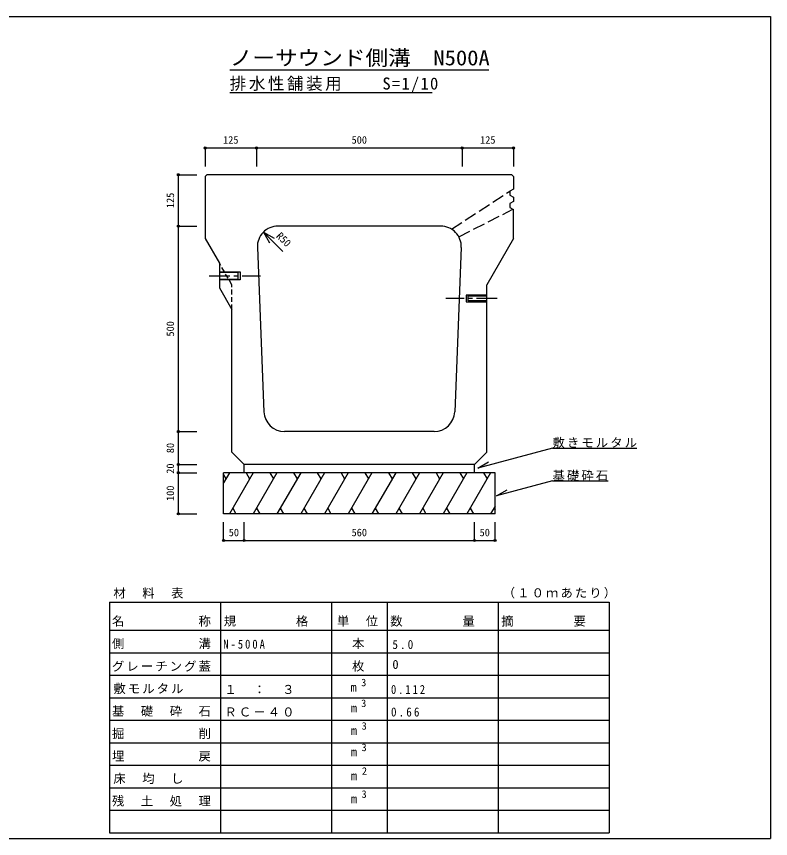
# Model space of a CAD drawing. Units: millimetres at full size, sheet at 1:10. Extents: x -3420 to 2580, y 915 to 2915.
# Drawn here: x 746 to 2580, y 915 to 2915 of the extents above; entities that cross this region are included whole.
import ezdxf
from ezdxf.enums import TextEntityAlignment as Align

# ---------------------------------------------------------------- set-up
doc = ezdxf.new("R2010")
doc.units = ezdxf.units.MM
doc.header["$LTSCALE"] = 10
doc.header["$PDMODE"] = 32
doc.header["$PDSIZE"] = 5
for name, pattern in [('CHAIN1', [8, 5, -1, 1, -1]), ('DASHED1', [1.8, 1.2, -0.6]), ('DASHED3', [4, 3, -1])]:
    doc.linetypes.add(name, pattern=pattern)
doc.layers.add('0-0_通り芯', color=7, linetype='Continuous')
doc.styles.add('ＭＳ ゴシック', font='')
doc.styles.get('ＭＳ ゴシック').set_extended_font_data('MS Gothic')

msp = doc.modelspace()

# ---------------------------------------------------------------- linework, layer by layer
at = {"layer": '0-0_通り芯'}
for p, q in [((1264.84, 2785.05), (1894.84, 2785.05)), ((1264.84, 2730.05), (1757.34, 2730.05)), ((2049.61, 1864.83), (2254.61, 1864.83)), ((1299.84, 1805.05), (1299.84, 1825.05)), ((1859.84, 1805.05), (1859.84, 1825.05)), ((1249.84, 1705.05), (1249.84, 1805.05)), ((1909.84, 1805.05), (1249.84, 1805.05)), ((1264.11, 1805.05), (1249.84, 1780.34)), ((1321.84, 1805.05), (1264.11, 1705.05)), ((1304.84, 1804.53), (1313.19, 1790.07)), ((1379.58, 1805.05), (1321.84, 1705.05)), ((1362.27, 1805.05), (1370.93, 1790.07)), ((1437.31, 1805.05), (1379.58, 1705.05)), ((1420.01, 1805.05), (1428.66, 1790.07)), ((1495.05, 1805.05), (1437.31, 1705.05)), ((1477.74, 1805.05), (1486.4, 1790.07)), ((1552.78, 1805.05), (1495.05, 1705.05)), ((1535.48, 1805.05), (1544.13, 1790.07)), ((1610.52, 1805.05), (1552.78, 1705.05)), ((1593.21, 1805.05), (1601.87, 1790.07)), ((1668.25, 1805.05), (1610.52, 1705.05)), ((1650.95, 1805.05), (1659.6, 1790.07)), ((1725.99, 1805.05), (1668.25, 1705.05)), ((1708.68, 1805.05), (1717.34, 1790.07)), ((1783.72, 1805.05), (1725.99, 1705.05)), ((1766.42, 1805.05), (1775.07, 1790.07)), ((1841.46, 1805.05), (1783.72, 1705.05)), ((1824.15, 1805.05), (1832.81, 1790.07)), ((1899.19, 1805.05), (1841.46, 1705.05)), ((1881.89, 1805.05), (1890.54, 1790.07)), ((1909.84, 1705.05), (1909.84, 1805.05)), ((1249.84, 1799.79), (1255.46, 1790.07)), ((2049.61, 1785.02), (1913.73, 1748.61)), ((2049.61, 1785.02), (2184.61, 1785.02)), ((1913.73, 1748.61), (1939.71, 1763.61)), ((1909.84, 1723.49), (1899.19, 1705.05)), ((1909.84, 1705.05), (1249.84, 1705.05)), ((1272.03, 1718.77), (1279.95, 1705.05)), ((1329.76, 1718.77), (1337.68, 1705.05)), ((1387.5, 1718.77), (1395.42, 1705.05)), ((1445.23, 1718.77), (1453.15, 1705.05)), ((1502.97, 1718.77), (1510.89, 1705.05)), ((1560.7, 1718.77), (1568.62, 1705.05)), ((1618.44, 1718.77), (1626.36, 1705.05)), ((1676.17, 1718.77), (1684.09, 1705.05)), ((1733.91, 1718.77), (1741.83, 1705.05)), ((1791.64, 1718.77), (1799.56, 1705.05)), ((1849.38, 1718.77), (1857.3, 1705.05)), ((1907.11, 1718.77), (1909.84, 1714.05)), ((972.34, 1490.05), (2187.34, 1490.05)), ((972.34, 1490.05), (972.34, 1366.93)), ((1242.34, 1490.05), (1242.34, 1366.93)), ((1512.34, 1490.05), (1512.34, 1366.93)), ((1647.34, 1490.05), (1647.34, 1366.93)), ((1917.34, 1490.05), (1917.34, 1366.93)), ((2187.34, 1490.05), (2187.34, 1366.93)), ((972.34, 1421.65), (2187.34, 1421.65)), ((972.34, 1366.93), (2187.34, 1366.93)), ((972.34, 1366.93), (972.34, 929.17)), ((1242.34, 1366.93), (1242.34, 929.17)), ((1512.34, 1366.93), (1512.34, 929.17)), ((1647.34, 1366.93), (1647.34, 929.17)), ((1917.34, 1366.93), (1917.34, 929.17)), ((2187.34, 1366.93), (2187.34, 929.17)), ((972.34, 1312.21), (2187.34, 1312.21)), ((972.34, 1257.49), (2187.34, 1257.49)), ((972.34, 1202.77), (2187.34, 1202.77)), ((972.34, 1148.05), (2187.34, 1148.05)), ((972.34, 1093.33), (2187.34, 1093.33)), ((972.34, 1038.61), (2187.34, 1038.61)), ((972.34, 983.89), (2187.34, 983.89)), ((972.34, 929.17), (2187.34, 929.17)), ((1057.84, 929.17), (1966.84, 929.17))]:
    msp.add_line(p, q, dxfattribs=at)
at = {"layer": '0-0_通り芯', "color": 4}
for p, q in [((1204.84, 2595.05), (1329.84, 2595.05)), ((1204.84, 2595.05), (1204.84, 2550.05)), ((1329.84, 2595.05), (1329.84, 2550.05)), ((1329.84, 2595.05), (1829.84, 2595.05)), ((1829.84, 2595.05), (1829.84, 2550.05)), ((1829.84, 2595.05), (1954.84, 2595.05)), ((1954.84, 2595.05), (1954.84, 2550.05)), ((1139.84, 2405.05), (1139.84, 2530.05)), ((1139.84, 2530.05), (1184.84, 2530.05)), ((1139.84, 1905.05), (1139.84, 2405.05)), ((1139.84, 2405.05), (1184.84, 2405.05)), ((1346.52, 2390.41), (1372.5, 2375.41)), ((1346.52, 2390.41), (1361.52, 2364.43)), ((1393.53, 2343.4), (1346.52, 2390.41)), ((1139.84, 1825.05), (1139.84, 1905.05)), ((1139.84, 1905.05), (1184.84, 1905.05)), ((1139.84, 1805.05), (1139.84, 1825.05)), ((1139.84, 1825.05), (1184.84, 1825.05)), ((1139.84, 1705.05), (1139.84, 1805.05)), ((1139.84, 1805.05), (1184.84, 1805.05)), ((1139.84, 1705.05), (1184.84, 1705.05)), ((1249.84, 1640.05), (1249.84, 1685.05)), ((1299.84, 1640.05), (1299.84, 1685.05)), ((1859.84, 1640.05), (1859.84, 1685.05)), ((1909.84, 1640.05), (1909.84, 1685.05)), ((1249.84, 1640.05), (1299.84, 1640.05)), ((1299.84, 1640.05), (1859.84, 1640.05)), ((1859.84, 1640.05), (1909.84, 1640.05))]:
    msp.add_line(p, q, dxfattribs=at)
at = {"layer": '0-0_通り芯', "color": 3}
for p, q in [((1208.84, 2530.05), (1204.84, 2526.05)), ((1204.84, 2526.05), (1204.84, 2375.05)), ((1950.84, 2530.05), (1208.84, 2530.05)), ((1954.84, 2526.05), (1950.84, 2530.05)), ((1954.84, 2526.05), (1954.84, 2495.05)), ((1954.84, 2495.05), (1945.84, 2490.05)), ((1945.84, 2490.05), (1945.84, 2480.05)), ((1945.84, 2480.05), (1954.84, 2475.05)), ((1954.84, 2475.05), (1954.84, 2465.05)), ((1954.84, 2375.05), (1954.84, 2445.05)), ((1777.8, 2405.05), (1381.88, 2405.05)), ((1204.84, 2375.05), (1239.84, 2314.43)), ((1954.84, 2375.05), (1889.84, 2262.47)), ((1331.92, 2353.05), (1347.92, 1953.05)), ((1827.76, 2353.05), (1811.76, 1953.05)), ((1889.84, 1855.05), (1889.84, 2262.47)), ((1269.84, 1855.05), (1269.84, 2202.47)), ((1761.8, 1905.05), (1397.88, 1905.05)), ((1269.84, 1855.05), (1299.84, 1825.05)), ((1859.84, 1825.05), (1889.84, 1855.05)), ((1859.84, 1825.05), (1299.84, 1825.05))]:
    msp.add_line(p, q, dxfattribs=at)
at = {"layer": '0-0_通り芯', "color": 3, "linetype": 'DASHED3'}
for p, q in [((1803.73, 2397.8), (1945.84, 2489.76)), ((1821.56, 2379.25), (1953.13, 2446))]:
    msp.add_line(p, q, dxfattribs=at)
at = {"layer": '0-0_通り芯', "color": 3, "linetype": 'DASHED1'}
for p, q in [((1269.84, 2262.47), (1239.84, 2314.43)), ((1269.84, 2202.47), (1269.84, 2262.47))]:
    msp.add_line(p, q, dxfattribs=at)
at = {"layer": '0-0_通り芯', "linetype": 'CHAIN1'}
for p, q in [((1214.84, 2284.07), (1339.84, 2284.07)), ((1914.84, 2229.07), (1789.84, 2229.07))]:
    msp.add_line(p, q, dxfattribs=at)
at = {"layer": '0-0_通り芯', "color": 2}
msp.add_line((579.84, 915.05), (2579.84, 915.05), dxfattribs=at)
msp.add_lwpolyline([(-3420.16, 2915.05), (2579.84, 2915.05), (2579.84, 915.05)], dxfattribs=at)
at = {"layer": '0-0_通り芯', "color": 3}
for points in [[(1954.84, 2465.05), (1945.84, 2460.05), (1945.84, 2450.05), (1954.84, 2445.05)], [(1239.84, 2314.43), (1239.84, 2254.43), (1269.84, 2202.47)]]:
    msp.add_lwpolyline(points, dxfattribs=at)
at = {"layer": '0-0_通り芯'}
for points in [[(1239.84, 2294.07), (1289.84, 2294.07), (1289.84, 2274.07), (1239.84, 2274.07)], [(1239.84, 2276.07), (1284.84, 2276.07), (1284.84, 2292.07), (1239.84, 2292.07)], [(1889.84, 2237.07), (1839.84, 2237.07), (1839.84, 2221.07), (1889.84, 2221.07)], [(1889.84, 2223.07), (1844.84, 2223.07), (1844.84, 2235.07), (1889.84, 2235.07)], [(2049.61, 1864.83), (1868.11, 1816.19), (1894.09, 1831.19)]]:
    msp.add_lwpolyline(points, dxfattribs=at)
at = {"layer": '0-0_通り芯', "color": 3}
for centre, start, end in [((1381.88, 2355.05), 90, 182.29061), ((1777.8, 2355.05), 357.70939, 90), ((1397.88, 1955.05), 182.29061, 270), ((1761.8, 1955.05), 270, 357.70939)]:
    msp.add_arc(centre, 50, start, end, dxfattribs=at)
at = {"layer": '0-0_通り芯', "color": 4}
for p in [(1204.84, 2595.05), (1329.84, 2595.05), (1829.84, 2595.05), (1954.84, 2595.05), (1139.84, 2530.05), (1139.84, 2405.05), (1139.84, 1905.05), (1139.84, 1825.05), (1139.84, 1805.05), (1139.84, 1705.05), (1249.84, 1640.05), (1299.84, 1640.05), (1859.84, 1640.05), (1909.84, 1640.05)]:
    msp.add_point(p, dxfattribs=at)

# ---------------------------------------------------------------- texts
at = {"layer": '0-0_通り芯', "color": 3, "style": 'ＭＳ ゴシック', "width": 1.1}
msp.add_text('ノーサウンド側溝\u3000N500A', height=36.66, dxfattribs=at).set_placement((1264.84, 2785.05), align=Align.BOTTOM_LEFT)
at = {"layer": '0-0_通り芯', "color": 4, "style": 'ＭＳ ゴシック'}
for s, p in [('125', (1248.59, 2600.05)), ('500', (1561.09, 2600.05)), ('125', (1873.59, 2600.05)), ('50', (1262.34, 1645.05)), ('560', (1561.09, 1645.05)), ('50', (1872.34, 1645.05)), ('3', (1584.36, 1280.11)), ('3', (1584.36, 1229.5)), ('3', (1585.53, 1174.43)), ('3', (1585.26, 1122.18)), ('2', (1586.16, 1064.65)), ('3', (1585.26, 1008.56))]:
    msp.add_text(s, height=18.33, dxfattribs=at).set_placement(p, align=Align.BOTTOM_LEFT)
for s, rotation, p in [('125', 90, (1134.84, 2448.8)), ('R50', 315, (1372.5, 2375.41)), ('500', 90, (1134.84, 2136.3)), ('80', 90, (1134.84, 1852.55)), ('20', 90, (1134.84, 1802.55)), ('100', 90, (1134.84, 1736.3))]:
    msp.add_text(s, height=18.33, rotation=rotation, dxfattribs=at).set_placement(p, align=Align.BOTTOM_LEFT)
at = {"layer": '0-0_通り芯', "style": 'ＭＳ ゴシック'}
for s, p in [('0', (1660.34, 1321.15)), ('m', (1558.26, 1265.75)), ('m', (1559.16, 1215.13)), ('m', (1559.16, 1160.41)), ('m', (1559.16, 1108.43)), ('m', (1559.25, 1050.29)), ('m', (1559.43, 994.2))]:
    msp.add_text(s, height=21.99, dxfattribs=at).set_placement(p, align=Align.BOTTOM_LEFT)
at = {"layer": '0-0_通り芯', "attachment_point": 7, "style": 'ＭＳ ゴシック'}
for s, insert, char_height in [('\\T1.16;排水性舗装用\u3000\u3000S=1/10', (1264.84, 2730.05), 29.33), ('\\T1.17;敷きモルタル', (2049.61, 1864.83), 21.99), ('\\T1.17;基礎砕石', (2049.61, 1785.02), 21.99), ('\\T1.17;材\u3000料\u3000表', (981.84, 1498.99), 21.99), ('\\T1.17;（１０ｍあたり）', (1928.59, 1498.99), 21.99), ('\\T1.17;名\u3000\u3000\u3000\u3000\u3000称', (978.34, 1430.59), 21.99), ('\\T1.17;規\u3000\u3000\u3000\u3000格', (1250.09, 1430.59), 21.99), ('\\T1.17;単\u3000位', (1525.34, 1430.59), 21.99), ('\\T1.17;数\u3000\u3000\u3000\u3000量', (1655.09, 1430.59), 21.99), ('\\T1.17;摘\u3000\u3000\u3000\u3000要', (1925.09, 1430.59), 21.99), ('\\T1.17;側\u3000\u3000\u3000\u3000\u3000溝', (978.34, 1375.87), 21.99), ('\\T1.17;\u3000本', (1527.09, 1375.87), 21.99), ('\\T1.39;\\W0.85;N-500A', (1249.09, 1376.66), 21.99), ('\\T1.38;\\W0.9;5.0', (1660.34, 1375.87), 21.99), ('\\T1.17;グレーチング蓋', (978.34, 1321.15), 21.99), ('\\T1.17;\u3000枚', (1527.09, 1321.15), 21.99), ('\\T1.17;敷モルタル', (981.84, 1266.43), 21.99), ('\\T1.17;１\u3000：\u3000３', (1251.84, 1266.43), 21.99), ('\\T1.38;\\W0.85;0.112', (1656.84, 1266.43), 21.99), ('\\T1.17;基\u3000礎\u3000砕\u3000石', (978.34, 1211.71), 21.99), ('\\T1.17;ＲＣ－４０', (1251.84, 1211.71), 21.99), ('\\T1.38;\\W0.9;0.66', (1656.84, 1211.71), 21.99), ('\\T1.17;掘\u3000\u3000\u3000\u3000\u3000削', (978.34, 1156.99), 21.99), ('\\T1.17;埋\u3000\u3000\u3000\u3000\u3000戻', (978.34, 1102.27), 21.99), ('\\T1.17;床\u3000均\u3000し', (981.84, 1047.55), 21.99), ('\\T1.17;残\u3000土\u3000処\u3000理', (978.34, 992.83), 21.99)]:
    msp.add_mtext(s, dxfattribs=dict(at, insert=insert, char_height=char_height))

doc.saveas('drawing.dxf')
